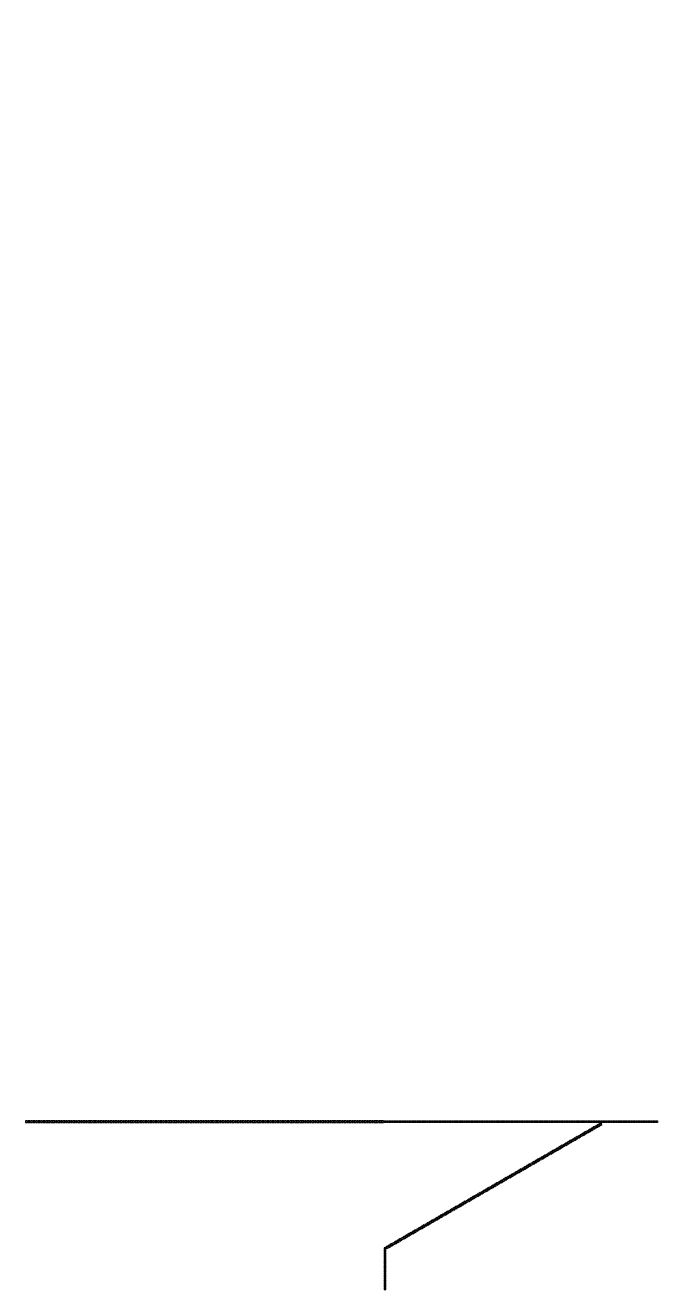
# Model space of a CAD drawing. Header units: inches. Extents: x 0 to 114300, y 0 to 114300.
# Drawn here: x 56012 to 57028, y 66811 to 68843 of the extents above; entities that cross this region are included whole.
import ezdxf

# ---------------------------------------------------------------- set-up
doc = ezdxf.new("R2010")
doc.units = ezdxf.units.IN
doc.header["$MEASUREMENT"] = 0

msp = doc.modelspace()

# ---------------------------------------------------------------- hatches: boundary and pattern name
h = msp.add_hatch()
h.set_pattern_fill('ANSI31', color=256, scale=100)
h.set_pattern_definition([(45, (-3636.992, -6350), (-8.8388348, 8.8388348), [])])
h.paths.add_polyline_path([(114300, 0), (0, 0), (0, 114300), (114300, 114300)])
edge = h.paths.add_edge_path(flags=16)
edge.add_arc((57150, 57150), 50800, 288.35844, 529.79531, ccw=False)
edge.add_line((73150, 8935.5), (41150, 8935.5))
edge.add_arc((57150, 57150), 50800, 190.20469, 251.64156, ccw=False)
edge.add_arc((57150, 57150), 50800, 169.79531, 190.20469, ccw=False)

# ---------------------------------------------------------------- linework, layer by layer
for points in [[(56015.9, 67079.6), (56015.9, 67082.6), (56012.9, 67082.6), (56012.9, 67079.6)], [(56019.9, 67079.6), (56019.9, 67082.6), (56016.9, 67082.6), (56016.9, 67079.6)], [(56023.9, 67079.6), (56023.9, 67082.6), (56020.9, 67082.6), (56020.9, 67079.6)], [(56027.9, 67079.6), (56027.9, 67082.6), (56024.9, 67082.6), (56024.9, 67079.6)], [(56031.9, 67079.6), (56031.9, 67082.6), (56028.9, 67082.6), (56028.9, 67079.6)], [(56035.9, 67079.6), (56035.9, 67082.6), (56032.9, 67082.6), (56032.9, 67079.6)], [(56039.9, 67079.6), (56039.9, 67082.6), (56036.9, 67082.6), (56036.9, 67079.6)], [(56043.9, 67079.6), (56043.9, 67082.6), (56040.9, 67082.6), (56040.9, 67079.6)], [(56047.9, 67079.6), (56047.9, 67082.6), (56044.9, 67082.6), (56044.9, 67079.6)], [(56051.9, 67079.6), (56051.9, 67082.6), (56048.9, 67082.6), (56048.9, 67079.6)], [(56055.9, 67079.6), (56055.9, 67082.6), (56052.9, 67082.6), (56052.9, 67079.6)], [(56059.9, 67079.6), (56059.9, 67082.6), (56056.9, 67082.6), (56056.9, 67079.6)], [(56063.9, 67079.6), (56063.9, 67082.6), (56060.9, 67082.6), (56060.9, 67079.6)], [(56067.9, 67079.6), (56067.9, 67082.6), (56064.9, 67082.6), (56064.9, 67079.6)], [(56071.9, 67079.6), (56071.9, 67082.6), (56068.9, 67082.6), (56068.9, 67079.6)], [(56075.9, 67079.6), (56075.9, 67082.6), (56072.9, 67082.6), (56072.9, 67079.6)], [(56079.9, 67079.6), (56079.9, 67082.6), (56076.9, 67082.6), (56076.9, 67079.6)], [(56083.9, 67079.6), (56083.9, 67082.6), (56080.9, 67082.6), (56080.9, 67079.6)], [(56087.9, 67079.6), (56087.9, 67082.6), (56084.9, 67082.6), (56084.9, 67079.6)], [(56091.9, 67079.6), (56091.9, 67082.6), (56088.9, 67082.6), (56088.9, 67079.6)], [(56095.9, 67079.6), (56095.9, 67082.6), (56092.9, 67082.6), (56092.9, 67079.6)], [(56099.9, 67079.6), (56099.9, 67082.6), (56096.9, 67082.6), (56096.9, 67079.6)], [(56103.9, 67079.6), (56103.9, 67082.6), (56100.9, 67082.6), (56100.9, 67079.6)], [(56107.9, 67079.6), (56107.9, 67082.6), (56104.9, 67082.6), (56104.9, 67079.6)], [(56111.9, 67079.6), (56111.9, 67082.6), (56108.9, 67082.6), (56108.9, 67079.6)], [(56115.9, 67079.6), (56115.9, 67082.6), (56112.9, 67082.6), (56112.9, 67079.6)], [(56119.9, 67079.6), (56119.9, 67082.6), (56116.9, 67082.6), (56116.9, 67079.6)], [(56123.9, 67079.6), (56123.9, 67082.6), (56120.9, 67082.6), (56120.9, 67079.6)], [(56127.9, 67079.6), (56127.9, 67082.6), (56124.9, 67082.6), (56124.9, 67079.6)], [(56131.9, 67079.6), (56131.9, 67082.6), (56128.9, 67082.6), (56128.9, 67079.6)], [(56135.9, 67079.6), (56135.9, 67082.6), (56132.9, 67082.6), (56132.9, 67079.6)], [(56139.9, 67079.6), (56139.9, 67082.6), (56136.9, 67082.6), (56136.9, 67079.6)], [(56143.9, 67079.6), (56143.9, 67082.6), (56140.9, 67082.6), (56140.9, 67079.6)], [(56147.9, 67079.6), (56147.9, 67082.6), (56144.9, 67082.6), (56144.9, 67079.6)], [(56151.9, 67079.6), (56151.9, 67082.6), (56148.9, 67082.6), (56148.9, 67079.6)], [(56155.9, 67079.6), (56155.9, 67082.6), (56152.9, 67082.6), (56152.9, 67079.6)], [(56159.9, 67079.6), (56159.9, 67082.6), (56156.9, 67082.6), (56156.9, 67079.6)], [(56163.9, 67079.6), (56163.9, 67082.6), (56160.9, 67082.6), (56160.9, 67079.6)], [(56167.9, 67079.6), (56167.9, 67082.6), (56164.9, 67082.6), (56164.9, 67079.6)], [(56171.9, 67079.6), (56171.9, 67082.6), (56168.9, 67082.6), (56168.9, 67079.6)], [(56175.9, 67079.6), (56175.9, 67082.6), (56172.9, 67082.6), (56172.9, 67079.6)], [(56179.9, 67079.6), (56179.9, 67082.6), (56176.9, 67082.6), (56176.9, 67079.6)], [(56183.9, 67079.6), (56183.9, 67082.6), (56180.9, 67082.6), (56180.9, 67079.6)], [(56187.9, 67079.6), (56187.9, 67082.6), (56184.9, 67082.6), (56184.9, 67079.6)], [(56191.9, 67079.6), (56191.9, 67082.6), (56188.9, 67082.6), (56188.9, 67079.6)], [(56195.9, 67079.6), (56195.9, 67082.6), (56192.9, 67082.6), (56192.9, 67079.6)], [(56199.9, 67079.6), (56199.9, 67082.6), (56196.9, 67082.6), (56196.9, 67079.6)], [(56203.9, 67079.6), (56203.9, 67082.6), (56200.9, 67082.6), (56200.9, 67079.6)], [(56207.9, 67079.6), (56207.9, 67082.6), (56204.9, 67082.6), (56204.9, 67079.6)], [(56211.9, 67079.6), (56211.9, 67082.6), (56208.9, 67082.6), (56208.9, 67079.6)], [(56215.9, 67079.6), (56215.9, 67082.6), (56212.9, 67082.6), (56212.9, 67079.6)], [(56219.9, 67079.6), (56219.9, 67082.6), (56216.9, 67082.6), (56216.9, 67079.6)], [(56223.9, 67079.6), (56223.9, 67082.6), (56220.9, 67082.6), (56220.9, 67079.6)], [(56227.9, 67079.6), (56227.9, 67082.6), (56224.9, 67082.6), (56224.9, 67079.6)], [(56231.9, 67079.6), (56231.9, 67082.6), (56228.9, 67082.6), (56228.9, 67079.6)], [(56235.9, 67079.6), (56235.9, 67082.6), (56232.9, 67082.6), (56232.9, 67079.6)], [(56239.9, 67079.6), (56239.9, 67082.6), (56236.9, 67082.6), (56236.9, 67079.6)], [(56243.9, 67079.6), (56243.9, 67082.6), (56240.9, 67082.6), (56240.9, 67079.6)], [(56247.9, 67079.6), (56247.9, 67082.6), (56244.9, 67082.6), (56244.9, 67079.6)], [(56251.9, 67079.6), (56251.9, 67082.6), (56248.9, 67082.6), (56248.9, 67079.6)], [(56255.9, 67079.6), (56255.9, 67082.6), (56252.9, 67082.6), (56252.9, 67079.6)], [(56259.9, 67079.6), (56259.9, 67082.6), (56256.9, 67082.6), (56256.9, 67079.6)], [(56263.9, 67079.6), (56263.9, 67082.6), (56260.9, 67082.6), (56260.9, 67079.6)], [(56267.9, 67079.6), (56267.9, 67082.6), (56264.9, 67082.6), (56264.9, 67079.6)], [(56271.9, 67079.6), (56271.9, 67082.6), (56268.9, 67082.6), (56268.9, 67079.6)], [(56275.9, 67079.6), (56275.9, 67082.6), (56272.9, 67082.6), (56272.9, 67079.6)], [(56279.9, 67079.6), (56279.9, 67082.6), (56276.9, 67082.6), (56276.9, 67079.6)], [(56283.9, 67079.6), (56283.9, 67082.6), (56280.9, 67082.6), (56280.9, 67079.6)], [(56287.9, 67079.6), (56287.9, 67082.6), (56284.9, 67082.6), (56284.9, 67079.6)], [(56291.9, 67079.6), (56291.9, 67082.6), (56288.9, 67082.6), (56288.9, 67079.6)], [(56295.9, 67079.6), (56295.9, 67082.6), (56292.9, 67082.6), (56292.9, 67079.6)], [(56299.9, 67079.6), (56299.9, 67082.6), (56296.9, 67082.6), (56296.9, 67079.6)], [(56303.9, 67079.6), (56303.9, 67082.6), (56300.9, 67082.6), (56300.9, 67079.6)], [(56307.9, 67079.6), (56307.9, 67082.6), (56304.9, 67082.6), (56304.9, 67079.6)], [(56311.9, 67079.6), (56311.9, 67082.6), (56308.9, 67082.6), (56308.9, 67079.6)], [(56315.9, 67079.6), (56315.9, 67082.6), (56312.9, 67082.6), (56312.9, 67079.6)], [(56319.9, 67079.6), (56319.9, 67082.6), (56316.9, 67082.6), (56316.9, 67079.6)], [(56323.9, 67079.6), (56323.9, 67082.6), (56320.9, 67082.6), (56320.9, 67079.6)], [(56327.9, 67079.6), (56327.9, 67082.6), (56324.9, 67082.6), (56324.9, 67079.6)], [(56331.9, 67079.6), (56331.9, 67082.6), (56328.9, 67082.6), (56328.9, 67079.6)], [(56335.9, 67079.6), (56335.9, 67082.6), (56332.9, 67082.6), (56332.9, 67079.6)], [(56339.9, 67079.6), (56339.9, 67082.6), (56336.9, 67082.6), (56336.9, 67079.6)], [(56343.9, 67079.6), (56343.9, 67082.6), (56340.9, 67082.6), (56340.9, 67079.6)], [(56347.9, 67079.6), (56347.9, 67082.6), (56344.9, 67082.6), (56344.9, 67079.6)], [(56351.9, 67079.6), (56351.9, 67082.6), (56348.9, 67082.6), (56348.9, 67079.6)], [(56355.9, 67079.6), (56355.9, 67082.6), (56352.9, 67082.6), (56352.9, 67079.6)], [(56359.9, 67079.6), (56359.9, 67082.6), (56356.9, 67082.6), (56356.9, 67079.6)], [(56363.9, 67079.6), (56363.9, 67082.6), (56360.9, 67082.6), (56360.9, 67079.6)], [(56367.9, 67079.6), (56367.9, 67082.6), (56364.9, 67082.6), (56364.9, 67079.6)], [(56371.9, 67079.6), (56371.9, 67082.6), (56368.9, 67082.6), (56368.9, 67079.6)], [(56375.9, 67079.6), (56375.9, 67082.6), (56372.9, 67082.6), (56372.9, 67079.6)], [(56379.9, 67079.6), (56379.9, 67082.6), (56376.9, 67082.6), (56376.9, 67079.6)], [(56383.9, 67079.6), (56383.9, 67082.6), (56380.9, 67082.6), (56380.9, 67079.6)], [(56387.9, 67079.6), (56387.9, 67082.6), (56384.9, 67082.6), (56384.9, 67079.6)], [(56391.9, 67079.6), (56391.9, 67082.6), (56388.9, 67082.6), (56388.9, 67079.6)], [(56395.9, 67079.6), (56395.9, 67082.6), (56392.9, 67082.6), (56392.9, 67079.6)], [(56399.9, 67079.6), (56399.9, 67082.6), (56396.9, 67082.6), (56396.9, 67079.6)], [(56403.9, 67079.6), (56403.9, 67082.6), (56400.9, 67082.6), (56400.9, 67079.6)], [(56407.9, 67079.6), (56407.9, 67082.6), (56404.9, 67082.6), (56404.9, 67079.6)], [(56411.9, 67079.6), (56411.9, 67082.6), (56408.9, 67082.6), (56408.9, 67079.6)], [(56415.9, 67079.6), (56415.9, 67082.6), (56412.9, 67082.6), (56412.9, 67079.6)], [(56419.9, 67079.6), (56419.9, 67082.6), (56416.9, 67082.6), (56416.9, 67079.6)], [(56423.9, 67079.6), (56423.9, 67082.6), (56420.9, 67082.6), (56420.9, 67079.6)], [(56427.9, 67079.6), (56427.9, 67082.6), (56424.9, 67082.6), (56424.9, 67079.6)], [(56431.9, 67079.6), (56431.9, 67082.6), (56428.9, 67082.6), (56428.9, 67079.6)], [(56435.9, 67079.6), (56435.9, 67082.6), (56432.9, 67082.6), (56432.9, 67079.6)], [(56439.9, 67079.6), (56439.9, 67082.6), (56436.9, 67082.6), (56436.9, 67079.6)], [(56443.9, 67079.6), (56443.9, 67082.6), (56440.9, 67082.6), (56440.9, 67079.6)], [(56447.9, 67079.6), (56447.9, 67082.6), (56444.9, 67082.6), (56444.9, 67079.6)], [(56451.9, 67079.6), (56451.9, 67082.6), (56448.9, 67082.6), (56448.9, 67079.6)], [(56455.9, 67079.6), (56455.9, 67082.6), (56452.9, 67082.6), (56452.9, 67079.6)], [(56459.9, 67079.6), (56459.9, 67082.6), (56456.9, 67082.6), (56456.9, 67079.6)], [(56463.9, 67079.6), (56463.9, 67082.6), (56460.9, 67082.6), (56460.9, 67079.6)], [(56467.9, 67079.6), (56467.9, 67082.6), (56464.9, 67082.6), (56464.9, 67079.6)], [(56471.9, 67079.6), (56471.9, 67082.6), (56468.9, 67082.6), (56468.9, 67079.6)], [(56475.9, 67079.6), (56475.9, 67082.6), (56472.9, 67082.6), (56472.9, 67079.6)], [(56479.9, 67079.6), (56479.9, 67082.6), (56476.9, 67082.6), (56476.9, 67079.6)], [(56483.9, 67079.6), (56483.9, 67082.6), (56480.9, 67082.6), (56480.9, 67079.6)], [(56487.9, 67079.6), (56487.9, 67082.6), (56484.9, 67082.6), (56484.9, 67079.6)], [(56491.9, 67079.6), (56491.9, 67082.6), (56488.9, 67082.6), (56488.9, 67079.6)], [(56495.9, 67079.6), (56495.9, 67082.6), (56492.9, 67082.6), (56492.9, 67079.6)], [(56499.9, 67079.6), (56499.9, 67082.6), (56496.9, 67082.6), (56496.9, 67079.6)], [(56503.9, 67079.6), (56503.9, 67082.6), (56500.9, 67082.6), (56500.9, 67079.6)], [(56507.9, 67079.6), (56507.9, 67082.6), (56504.9, 67082.6), (56504.9, 67079.6)], [(56511.9, 67079.6), (56511.9, 67082.6), (56508.9, 67082.6), (56508.9, 67079.6)], [(56515.9, 67079.6), (56515.9, 67082.6), (56512.9, 67082.6), (56512.9, 67079.6)], [(56519.9, 67079.6), (56519.9, 67082.6), (56516.9, 67082.6), (56516.9, 67079.6)], [(56523.9, 67079.6), (56523.9, 67082.6), (56520.9, 67082.6), (56520.9, 67079.6)], [(56527.9, 67079.6), (56527.9, 67082.6), (56524.9, 67082.6), (56524.9, 67079.6)], [(56531.9, 67079.6), (56531.9, 67082.6), (56528.9, 67082.6), (56528.9, 67079.6)], [(56535.9, 67079.6), (56535.9, 67082.6), (56532.9, 67082.6), (56532.9, 67079.6)], [(56539.9, 67079.6), (56539.9, 67082.6), (56536.9, 67082.6), (56536.9, 67079.6)], [(56543.9, 67079.6), (56543.9, 67082.6), (56540.9, 67082.6), (56540.9, 67079.6)], [(56547.9, 67079.6), (56547.9, 67082.6), (56544.9, 67082.6), (56544.9, 67079.6)], [(56551.9, 67079.6), (56551.9, 67082.6), (56548.9, 67082.6), (56548.9, 67079.6)], [(56555.9, 67079.6), (56555.9, 67082.6), (56552.9, 67082.6), (56552.9, 67079.6)], [(56559.9, 67079.6), (56559.9, 67082.6), (56556.9, 67082.6), (56556.9, 67079.6)], [(56563.9, 67079.6), (56563.9, 67082.6), (56560.9, 67082.6), (56560.9, 67079.6)], [(56567.9, 67079.6), (56567.9, 67082.6), (56564.9, 67082.6), (56564.9, 67079.6)], [(56571.9, 67079.6), (56571.9, 67082.6), (56568.9, 67082.6), (56568.9, 67079.6)], [(56575.9, 67079.6), (56575.9, 67082.6), (56572.9, 67082.6), (56572.9, 67079.6)], [(56579.9, 67079.6), (56579.9, 67082.6), (56576.9, 67082.6), (56576.9, 67079.6)], [(56583.9, 67079.6), (56583.9, 67082.6), (56580.9, 67082.6), (56580.9, 67079.6)], [(56587.9, 67079.6), (56587.9, 67082.6), (56584.9, 67082.6), (56584.9, 67079.6)], [(56588.9, 67079.6), (56588.9, 67082.6), (56591.9, 67082.6), (56591.9, 67079.6)], [(56592.9, 67079.6), (56592.9, 67082.6), (56595.9, 67082.6), (56595.9, 67079.6)], [(56596.9, 67079.6), (56596.9, 67082.6), (56599.9, 67082.6), (56599.9, 67079.6)], [(56600.9, 67079.6), (56600.9, 67082.6), (56603.9, 67082.6), (56603.9, 67079.6)], [(56604.9, 67079.6), (56604.9, 67082.6), (56607.9, 67082.6), (56607.9, 67079.6)], [(56608.9, 67079.6), (56608.9, 67082.6), (56611.9, 67082.6), (56611.9, 67079.6)], [(56612.9, 67079.6), (56612.9, 67082.6), (56615.9, 67082.6), (56615.9, 67079.6)], [(56616.9, 67079.6), (56616.9, 67082.6), (56619.9, 67082.6), (56619.9, 67079.6)], [(56620.9, 67079.6), (56620.9, 67082.6), (56623.9, 67082.6), (56623.9, 67079.6)], [(56624.9, 67079.6), (56624.9, 67082.6), (56627.9, 67082.6), (56627.9, 67079.6)], [(56628.9, 67079.6), (56628.9, 67082.6), (56631.9, 67082.6), (56631.9, 67079.6)], [(56632.9, 67079.6), (56632.9, 67082.6), (56635.9, 67082.6), (56635.9, 67079.6)], [(56636.9, 67079.6), (56636.9, 67082.6), (56639.9, 67082.6), (56639.9, 67079.6)], [(56640.9, 67079.6), (56640.9, 67082.6), (56643.9, 67082.6), (56643.9, 67079.6)], [(56644.9, 67079.6), (56644.9, 67082.6), (56647.9, 67082.6), (56647.9, 67079.6)], [(56648.9, 67079.6), (56648.9, 67082.6), (56651.9, 67082.6), (56651.9, 67079.6)], [(56652.9, 67079.6), (56652.9, 67082.6), (56655.9, 67082.6), (56655.9, 67079.6)], [(56656.9, 67079.6), (56656.9, 67082.6), (56659.9, 67082.6), (56659.9, 67079.6)], [(56660.9, 67079.6), (56660.9, 67082.6), (56663.9, 67082.6), (56663.9, 67079.6)], [(56664.9, 67079.6), (56664.9, 67082.6), (56667.9, 67082.6), (56667.9, 67079.6)], [(56668.9, 67079.6), (56668.9, 67082.6), (56671.9, 67082.6), (56671.9, 67079.6)], [(56672.9, 67079.6), (56672.9, 67082.6), (56675.9, 67082.6), (56675.9, 67079.6)], [(56676.9, 67079.6), (56676.9, 67082.6), (56679.9, 67082.6), (56679.9, 67079.6)], [(56680.9, 67079.6), (56680.9, 67082.6), (56683.9, 67082.6), (56683.9, 67079.6)], [(56684.9, 67079.6), (56684.9, 67082.6), (56687.9, 67082.6), (56687.9, 67079.6)], [(56688.9, 67079.6), (56688.9, 67082.6), (56691.9, 67082.6), (56691.9, 67079.6)], [(56692.9, 67079.6), (56692.9, 67082.6), (56695.9, 67082.6), (56695.9, 67079.6)], [(56696.9, 67079.6), (56696.9, 67082.6), (56699.9, 67082.6), (56699.9, 67079.6)], [(56700.9, 67079.6), (56700.9, 67082.6), (56703.9, 67082.6), (56703.9, 67079.6)], [(56704.9, 67079.6), (56704.9, 67082.6), (56707.9, 67082.6), (56707.9, 67079.6)], [(56708.9, 67079.6), (56708.9, 67082.6), (56711.9, 67082.6), (56711.9, 67079.6)], [(56712.9, 67079.6), (56712.9, 67082.6), (56715.9, 67082.6), (56715.9, 67079.6)], [(56716.9, 67079.6), (56716.9, 67082.6), (56719.9, 67082.6), (56719.9, 67079.6)], [(56720.9, 67079.6), (56720.9, 67082.6), (56723.9, 67082.6), (56723.9, 67079.6)], [(56724.9, 67079.6), (56724.9, 67082.6), (56727.9, 67082.6), (56727.9, 67079.6)], [(56728.9, 67079.6), (56728.9, 67082.6), (56731.9, 67082.6), (56731.9, 67079.6)], [(56732.9, 67079.6), (56732.9, 67082.6), (56735.9, 67082.6), (56735.9, 67079.6)], [(56736.9, 67079.6), (56736.9, 67082.6), (56739.9, 67082.6), (56739.9, 67079.6)], [(56740.9, 67079.6), (56740.9, 67082.6), (56743.9, 67082.6), (56743.9, 67079.6)], [(56744.9, 67079.6), (56744.9, 67082.6), (56747.9, 67082.6), (56747.9, 67079.6)], [(56748.9, 67079.6), (56748.9, 67082.6), (56751.9, 67082.6), (56751.9, 67079.6)], [(56752.9, 67079.6), (56752.9, 67082.6), (56755.9, 67082.6), (56755.9, 67079.6)], [(56756.9, 67079.6), (56756.9, 67082.6), (56759.9, 67082.6), (56759.9, 67079.6)], [(56760.9, 67079.6), (56760.9, 67082.6), (56763.9, 67082.6), (56763.9, 67079.6)], [(56764.9, 67079.6), (56764.9, 67082.6), (56767.9, 67082.6), (56767.9, 67079.6)], [(56768.9, 67079.6), (56768.9, 67082.6), (56771.9, 67082.6), (56771.9, 67079.6)], [(56772.9, 67079.6), (56772.9, 67082.6), (56775.9, 67082.6), (56775.9, 67079.6)], [(56776.9, 67079.6), (56776.9, 67082.6), (56779.9, 67082.6), (56779.9, 67079.6)], [(56780.9, 67079.6), (56780.9, 67082.6), (56783.9, 67082.6), (56783.9, 67079.6)], [(56784.9, 67079.6), (56784.9, 67082.6), (56787.9, 67082.6), (56787.9, 67079.6)], [(56788.9, 67079.6), (56788.9, 67082.6), (56791.9, 67082.6), (56791.9, 67079.6)], [(56792.9, 67079.6), (56792.9, 67082.6), (56795.9, 67082.6), (56795.9, 67079.6)], [(56796.9, 67079.6), (56796.9, 67082.6), (56799.9, 67082.6), (56799.9, 67079.6)], [(56800.9, 67079.6), (56800.9, 67082.6), (56803.9, 67082.6), (56803.9, 67079.6)], [(56804.9, 67079.6), (56804.9, 67082.6), (56807.9, 67082.6), (56807.9, 67079.6)], [(56808.9, 67079.6), (56808.9, 67082.6), (56811.9, 67082.6), (56811.9, 67079.6)], [(56812.9, 67079.6), (56812.9, 67082.6), (56815.9, 67082.6), (56815.9, 67079.6)], [(56816.9, 67079.6), (56816.9, 67082.6), (56819.9, 67082.6), (56819.9, 67079.6)], [(56820.9, 67079.6), (56820.9, 67082.6), (56823.9, 67082.6), (56823.9, 67079.6)], [(56824.9, 67079.6), (56824.9, 67082.6), (56827.9, 67082.6), (56827.9, 67079.6)], [(56828.9, 67079.6), (56828.9, 67082.6), (56831.9, 67082.6), (56831.9, 67079.6)], [(56832.9, 67079.6), (56832.9, 67082.6), (56835.9, 67082.6), (56835.9, 67079.6)], [(56836.9, 67079.6), (56836.9, 67082.6), (56839.9, 67082.6), (56839.9, 67079.6)], [(56840.9, 67079.6), (56840.9, 67082.6), (56843.9, 67082.6), (56843.9, 67079.6)], [(56844.9, 67079.6), (56844.9, 67082.6), (56847.9, 67082.6), (56847.9, 67079.6)], [(56848.9, 67079.6), (56848.9, 67082.6), (56851.9, 67082.6), (56851.9, 67079.6)], [(56852.9, 67079.6), (56852.9, 67082.6), (56855.9, 67082.6), (56855.9, 67079.6)], [(56856.9, 67079.6), (56856.9, 67082.6), (56859.9, 67082.6), (56859.9, 67079.6)], [(56860.9, 67079.6), (56860.9, 67082.6), (56863.9, 67082.6), (56863.9, 67079.6)], [(56864.9, 67079.6), (56864.9, 67082.6), (56867.9, 67082.6), (56867.9, 67079.6)], [(56868.9, 67079.6), (56868.9, 67082.6), (56871.9, 67082.6), (56871.9, 67079.6)], [(56872.9, 67079.6), (56872.9, 67082.6), (56875.9, 67082.6), (56875.9, 67079.6)], [(56876.9, 67079.6), (56876.9, 67082.6), (56879.9, 67082.6), (56879.9, 67079.6)], [(56880.9, 67079.6), (56880.9, 67082.6), (56883.9, 67082.6), (56883.9, 67079.6)], [(56884.9, 67079.6), (56884.9, 67082.6), (56887.9, 67082.6), (56887.9, 67079.6)], [(56888.9, 67079.6), (56888.9, 67082.6), (56891.9, 67082.6), (56891.9, 67079.6)], [(56892.9, 67079.6), (56892.9, 67082.6), (56895.9, 67082.6), (56895.9, 67079.6)], [(56896.9, 67079.6), (56896.9, 67082.6), (56899.9, 67082.6), (56899.9, 67079.6)], [(56900.9, 67079.6), (56900.9, 67082.6), (56903.9, 67082.6), (56903.9, 67079.6)], [(56904.9, 67079.6), (56904.9, 67082.6), (56907.9, 67082.6), (56907.9, 67079.6)], [(56908.9, 67079.6), (56908.9, 67082.6), (56911.9, 67082.6), (56911.9, 67079.6)], [(56912.9, 67079.6), (56912.9, 67082.6), (56915.9, 67082.6), (56915.9, 67079.6)], [(56916.9, 67079.6), (56916.9, 67082.6), (56919.9, 67082.6), (56919.9, 67079.6)], [(56920.9, 67079.6), (56920.9, 67082.6), (56923.9, 67082.6), (56923.9, 67079.6)], [(56924.4, 67071.7), (56925.9, 67069.1), (56928.5, 67070.6), (56927, 67073.2)], [(56924.9, 67079.6), (56924.9, 67082.6), (56927.9, 67082.6), (56927.9, 67079.6)], [(56927.9, 67073.7), (56929.4, 67071.1), (56932, 67072.6), (56930.5, 67075.2)], [(56928.9, 67079.6), (56928.9, 67082.6), (56931.9, 67082.6), (56931.9, 67079.6)], [(56931.3, 67075.7), (56932.8, 67073.1), (56935.4, 67074.6), (56933.9, 67077.2)], [(56932.9, 67079.6), (56932.9, 67082.6), (56935.9, 67082.6), (56935.9, 67079.6)], [(56934.8, 67077.7), (56936.3, 67075.1), (56938.9, 67076.6), (56937.4, 67079.2)], [(56936.9, 67079.6), (56936.9, 67082.6), (56939.9, 67082.6), (56939.9, 67079.6)], [(56940.9, 67079.6), (56940.9, 67082.6), (56943.9, 67082.6), (56943.9, 67079.6)], [(56944.9, 67079.6), (56944.9, 67082.6), (56947.9, 67082.6), (56947.9, 67079.6)], [(56948.9, 67079.6), (56948.9, 67082.6), (56951.9, 67082.6), (56951.9, 67079.6)], [(56952.9, 67079.6), (56952.9, 67082.6), (56955.9, 67082.6), (56955.9, 67079.6)], [(56956.9, 67079.6), (56956.9, 67082.6), (56959.9, 67082.6), (56959.9, 67079.6)], [(56960.9, 67079.6), (56960.9, 67082.6), (56963.9, 67082.6), (56963.9, 67079.6)], [(56964.9, 67079.6), (56964.9, 67082.6), (56967.9, 67082.6), (56967.9, 67079.6)], [(56968.9, 67079.6), (56968.9, 67082.6), (56971.9, 67082.6), (56971.9, 67079.6)], [(56972.9, 67079.6), (56972.9, 67082.6), (56975.9, 67082.6), (56975.9, 67079.6)], [(56976.9, 67079.6), (56976.9, 67082.6), (56979.9, 67082.6), (56979.9, 67079.6)], [(56980.9, 67079.6), (56980.9, 67082.6), (56983.9, 67082.6), (56983.9, 67079.6)], [(56984.9, 67079.6), (56984.9, 67082.6), (56987.9, 67082.6), (56987.9, 67079.6)], [(56988.9, 67079.6), (56988.9, 67082.6), (56991.9, 67082.6), (56991.9, 67079.6)], [(56992.9, 67079.6), (56992.9, 67082.6), (56995.9, 67082.6), (56995.9, 67079.6)], [(56996.9, 67079.6), (56996.9, 67082.6), (56999.9, 67082.6), (56999.9, 67079.6)], [(57000.9, 67079.6), (57000.9, 67082.6), (57003.9, 67082.6), (57003.9, 67079.6)], [(57004.9, 67079.6), (57004.9, 67082.6), (57007.9, 67082.6), (57007.9, 67079.6)], [(57008.9, 67079.6), (57008.9, 67082.6), (57011.9, 67082.6), (57011.9, 67079.6)], [(57012.9, 67079.6), (57012.9, 67082.6), (57015.9, 67082.6), (57015.9, 67079.6)], [(57016.9, 67079.6), (57016.9, 67082.6), (57019.9, 67082.6), (57019.9, 67079.6)], [(57020.9, 67079.6), (57020.9, 67082.6), (57023.9, 67082.6), (57023.9, 67079.6)], [(57024.9, 67079.6), (57024.9, 67082.6), (57027.9, 67082.6), (57027.9, 67079.6)], [(56889.8, 67051.7), (56891.3, 67049.1), (56893.9, 67050.6), (56892.4, 67053.2)], [(56893.2, 67053.7), (56894.7, 67051.1), (56897.3, 67052.6), (56895.8, 67055.2)], [(56896.7, 67055.7), (56898.2, 67053.1), (56900.8, 67054.6), (56899.3, 67057.2)], [(56900.1, 67057.7), (56901.6, 67055.1), (56904.2, 67056.6), (56902.7, 67059.2)], [(56903.6, 67059.7), (56905.1, 67057.1), (56907.7, 67058.6), (56906.2, 67061.2)], [(56907.1, 67061.7), (56908.6, 67059.1), (56911.2, 67060.6), (56909.7, 67063.2)], [(56910.5, 67063.7), (56912, 67061.1), (56914.6, 67062.6), (56913.1, 67065.2)], [(56914, 67065.7), (56915.5, 67063.1), (56918.1, 67064.6), (56916.6, 67067.2)], [(56917.5, 67067.7), (56919, 67065.1), (56921.6, 67066.6), (56920.1, 67069.2)], [(56920.9, 67069.7), (56922.4, 67067.1), (56925, 67068.6), (56923.5, 67071.2)], [(56855.1, 67031.7), (56856.6, 67029.1), (56859.2, 67030.6), (56857.7, 67033.2)], [(56858.6, 67033.7), (56860.1, 67031.1), (56862.7, 67032.6), (56861.2, 67035.2)], [(56862, 67035.7), (56863.5, 67033.1), (56866.1, 67034.6), (56864.6, 67037.2)], [(56865.5, 67037.7), (56867, 67035.1), (56869.6, 67036.6), (56868.1, 67039.2)], [(56869, 67039.7), (56870.5, 67037.1), (56873.1, 67038.6), (56871.6, 67041.2)], [(56872.4, 67041.7), (56873.9, 67039.1), (56876.5, 67040.6), (56875, 67043.2)], [(56875.9, 67043.7), (56877.4, 67041.1), (56880, 67042.6), (56878.5, 67045.2)], [(56879.4, 67045.7), (56880.9, 67043.1), (56883.5, 67044.6), (56882, 67047.2)], [(56882.8, 67047.7), (56884.3, 67045.1), (56886.9, 67046.6), (56885.4, 67049.2)], [(56886.3, 67049.7), (56887.8, 67047.1), (56890.4, 67048.6), (56888.9, 67051.2)], [(56820.5, 67011.7), (56822, 67009.1), (56824.6, 67010.6), (56823.1, 67013.2)], [(56823.9, 67013.7), (56825.4, 67011.1), (56828, 67012.6), (56826.5, 67015.2)], [(56827.4, 67015.7), (56828.9, 67013.1), (56831.5, 67014.6), (56830, 67017.2)], [(56830.9, 67017.7), (56832.4, 67015.1), (56835, 67016.6), (56833.5, 67019.2)], [(56834.3, 67019.7), (56835.8, 67017.1), (56838.4, 67018.6), (56836.9, 67021.2)], [(56837.8, 67021.7), (56839.3, 67019.1), (56841.9, 67020.6), (56840.4, 67023.2)], [(56841.3, 67023.7), (56842.8, 67021.1), (56845.4, 67022.6), (56843.9, 67025.2)], [(56844.7, 67025.7), (56846.2, 67023.1), (56848.8, 67024.6), (56847.3, 67027.2)], [(56848.2, 67027.7), (56849.7, 67025.1), (56852.3, 67026.6), (56850.8, 67029.2)], [(56851.7, 67029.7), (56853.2, 67027.1), (56855.8, 67028.6), (56854.3, 67031.2)], [(56785.8, 66991.7), (56787.3, 66989.1), (56789.9, 66990.6), (56788.4, 66993.2)], [(56789.3, 66993.7), (56790.8, 66991.1), (56793.4, 66992.6), (56791.9, 66995.2)], [(56792.8, 66995.7), (56794.3, 66993.1), (56796.9, 66994.6), (56795.4, 66997.2)], [(56796.2, 66997.7), (56797.7, 66995.1), (56800.3, 66996.6), (56798.8, 66999.2)], [(56799.7, 66999.7), (56801.2, 66997.1), (56803.8, 66998.6), (56802.3, 67001.2)], [(56803.2, 67001.7), (56804.7, 66999.1), (56807.3, 67000.6), (56805.8, 67003.2)], [(56806.6, 67003.7), (56808.1, 67001.1), (56810.7, 67002.6), (56809.2, 67005.2)], [(56810.1, 67005.7), (56811.6, 67003.1), (56814.2, 67004.6), (56812.7, 67007.2)], [(56813.5, 67007.7), (56815, 67005.1), (56817.6, 67006.6), (56816.1, 67009.2)], [(56817, 67009.7), (56818.5, 67007.1), (56821.1, 67008.6), (56819.6, 67011.2)], [(56751.2, 66971.7), (56752.7, 66969.1), (56755.3, 66970.6), (56753.8, 66973.2)], [(56754.7, 66973.7), (56756.2, 66971.1), (56758.8, 66972.6), (56757.3, 66975.2)], [(56758.1, 66975.7), (56759.6, 66973.1), (56762.2, 66974.6), (56760.7, 66977.2)], [(56761.6, 66977.7), (56763.1, 66975.1), (56765.7, 66976.6), (56764.2, 66979.2)], [(56765, 66979.7), (56766.5, 66977.1), (56769.1, 66978.6), (56767.6, 66981.2)], [(56768.5, 66981.7), (56770, 66979.1), (56772.6, 66980.6), (56771.1, 66983.2)], [(56772, 66983.7), (56773.5, 66981.1), (56776.1, 66982.6), (56774.6, 66985.2)], [(56775.4, 66985.7), (56776.9, 66983.1), (56779.5, 66984.6), (56778, 66987.2)], [(56778.9, 66987.7), (56780.4, 66985.1), (56783, 66986.6), (56781.5, 66989.2)], [(56782.4, 66989.7), (56783.9, 66987.1), (56786.5, 66988.6), (56785, 66991.2)], [(56713.1, 66949.7), (56714.6, 66947.1), (56717.2, 66948.6), (56715.7, 66951.2)], [(56716.6, 66951.7), (56718.1, 66949.1), (56720.7, 66950.6), (56719.2, 66953.2)], [(56720, 66953.7), (56721.5, 66951.1), (56724.1, 66952.6), (56722.6, 66955.2)], [(56723.5, 66955.7), (56725, 66953.1), (56727.6, 66954.6), (56726.1, 66957.2)], [(56726.9, 66957.7), (56728.4, 66955.1), (56731, 66956.6), (56729.5, 66959.2)], [(56730.4, 66959.7), (56731.9, 66957.1), (56734.5, 66958.6), (56733, 66961.2)], [(56733.9, 66961.7), (56735.4, 66959.1), (56738, 66960.6), (56736.5, 66963.2)], [(56737.3, 66963.7), (56738.8, 66961.1), (56741.4, 66962.6), (56739.9, 66965.2)], [(56740.8, 66965.7), (56742.3, 66963.1), (56744.9, 66964.6), (56743.4, 66967.2)], [(56744.3, 66967.7), (56745.8, 66965.1), (56748.4, 66966.6), (56746.9, 66969.2)], [(56747.7, 66969.7), (56749.2, 66967.1), (56751.8, 66968.6), (56750.3, 66971.2)], [(56678.4, 66929.7), (56679.9, 66927.1), (56682.5, 66928.6), (56681, 66931.2)], [(56681.9, 66931.7), (56683.4, 66929.1), (56686, 66930.6), (56684.5, 66933.2)], [(56685.4, 66933.7), (56686.9, 66931.1), (56689.5, 66932.6), (56688, 66935.2)], [(56688.8, 66935.7), (56690.3, 66933.1), (56692.9, 66934.6), (56691.4, 66937.2)], [(56692.3, 66937.7), (56693.8, 66935.1), (56696.4, 66936.6), (56694.9, 66939.2)], [(56695.8, 66939.7), (56697.3, 66937.1), (56699.9, 66938.6), (56698.4, 66941.2)], [(56699.2, 66941.7), (56700.7, 66939.1), (56703.3, 66940.6), (56701.8, 66943.2)], [(56702.7, 66943.7), (56704.2, 66941.1), (56706.8, 66942.6), (56705.3, 66945.2)], [(56706.2, 66945.7), (56707.7, 66943.1), (56710.3, 66944.6), (56708.8, 66947.2)], [(56709.6, 66947.7), (56711.1, 66945.1), (56713.7, 66946.6), (56712.2, 66949.2)], [(56643.8, 66909.7), (56645.3, 66907.1), (56647.9, 66908.6), (56646.4, 66911.2)], [(56647.3, 66911.7), (56648.8, 66909.1), (56651.4, 66910.6), (56649.9, 66913.2)], [(56650.7, 66913.7), (56652.2, 66911.1), (56654.8, 66912.6), (56653.3, 66915.2)], [(56654.2, 66915.7), (56655.7, 66913.1), (56658.3, 66914.6), (56656.8, 66917.2)], [(56657.7, 66917.7), (56659.2, 66915.1), (56661.8, 66916.6), (56660.3, 66919.2)], [(56661.1, 66919.7), (56662.6, 66917.1), (56665.2, 66918.6), (56663.7, 66921.2)], [(56664.6, 66921.7), (56666.1, 66919.1), (56668.7, 66920.6), (56667.2, 66923.2)], [(56668.1, 66923.7), (56669.6, 66921.1), (56672.2, 66922.6), (56670.7, 66925.2)], [(56671.5, 66925.7), (56673, 66923.1), (56675.6, 66924.6), (56674.1, 66927.2)], [(56675, 66927.7), (56676.5, 66925.1), (56679.1, 66926.6), (56677.6, 66929.2)], [(56609.2, 66889.7), (56610.7, 66887.1), (56613.3, 66888.6), (56611.8, 66891.2)], [(56612.6, 66891.7), (56614.1, 66889.1), (56616.7, 66890.6), (56615.2, 66893.2)], [(56616.1, 66893.7), (56617.6, 66891.1), (56620.2, 66892.6), (56618.7, 66895.2)], [(56619.6, 66895.7), (56621.1, 66893.1), (56623.7, 66894.6), (56622.2, 66897.2)], [(56623, 66897.7), (56624.5, 66895.1), (56627.1, 66896.6), (56625.6, 66899.2)], [(56626.5, 66899.7), (56628, 66897.1), (56630.6, 66898.6), (56629.1, 66901.2)], [(56629.9, 66901.7), (56631.4, 66899.1), (56634, 66900.6), (56632.5, 66903.2)], [(56633.4, 66903.7), (56634.9, 66901.1), (56637.5, 66902.6), (56636, 66905.2)], [(56636.9, 66905.7), (56638.4, 66903.1), (56641, 66904.6), (56639.5, 66907.2)], [(56640.3, 66907.7), (56641.8, 66905.1), (56644.4, 66906.6), (56642.9, 66909.2)], [(56591.9, 66878.6), (56588.9, 66878.6), (56588.9, 66875.6), (56591.9, 66875.6)], [(56591.9, 66874.6), (56588.9, 66874.6), (56588.9, 66871.6), (56591.9, 66871.6)], [(56591.9, 66870.6), (56588.9, 66870.6), (56588.9, 66867.6), (56591.9, 66867.6)], [(56591.8, 66879.7), (56593.3, 66877.1), (56595.9, 66878.6), (56594.4, 66881.2)], [(56595.3, 66881.7), (56596.8, 66879.1), (56599.4, 66880.6), (56597.9, 66883.2)], [(56598.8, 66883.7), (56600.3, 66881.1), (56602.9, 66882.6), (56601.4, 66885.2)], [(56602.2, 66885.7), (56603.7, 66883.1), (56606.3, 66884.6), (56604.8, 66887.2)], [(56605.7, 66887.7), (56607.2, 66885.1), (56609.8, 66886.6), (56608.3, 66889.2)], [(56591.9, 66866.6), (56588.9, 66866.6), (56588.9, 66863.6), (56591.9, 66863.6)], [(56591.9, 66862.6), (56588.9, 66862.6), (56588.9, 66859.6), (56591.9, 66859.6)], [(56591.9, 66858.6), (56588.9, 66858.6), (56588.9, 66855.6), (56591.9, 66855.6)], [(56591.9, 66854.6), (56588.9, 66854.6), (56588.9, 66851.6), (56591.9, 66851.6)], [(56591.9, 66850.6), (56588.9, 66850.6), (56588.9, 66847.6), (56591.9, 66847.6)], [(56591.9, 66846.6), (56588.9, 66846.6), (56588.9, 66843.6), (56591.9, 66843.6)], [(56591.9, 66842.6), (56588.9, 66842.6), (56588.9, 66839.6), (56591.9, 66839.6)], [(56591.9, 66838.6), (56588.9, 66838.6), (56588.9, 66835.6), (56591.9, 66835.6)], [(56591.9, 66834.6), (56588.9, 66834.6), (56588.9, 66831.6), (56591.9, 66831.6)], [(56591.9, 66830.6), (56588.9, 66830.6), (56588.9, 66827.6), (56591.9, 66827.6)], [(56591.9, 66826.6), (56588.9, 66826.6), (56588.9, 66823.6), (56591.9, 66823.6)], [(56591.9, 66822.6), (56588.9, 66822.6), (56588.9, 66819.6), (56591.9, 66819.6)], [(56591.9, 66818.6), (56588.9, 66818.6), (56588.9, 66815.6), (56591.9, 66815.6)], [(56591.9, 66814.6), (56588.9, 66814.6), (56588.9, 66811.6), (56591.9, 66811.6)]]:
    msp.add_lwpolyline(points, close=True)

doc.saveas('drawing.dxf')
